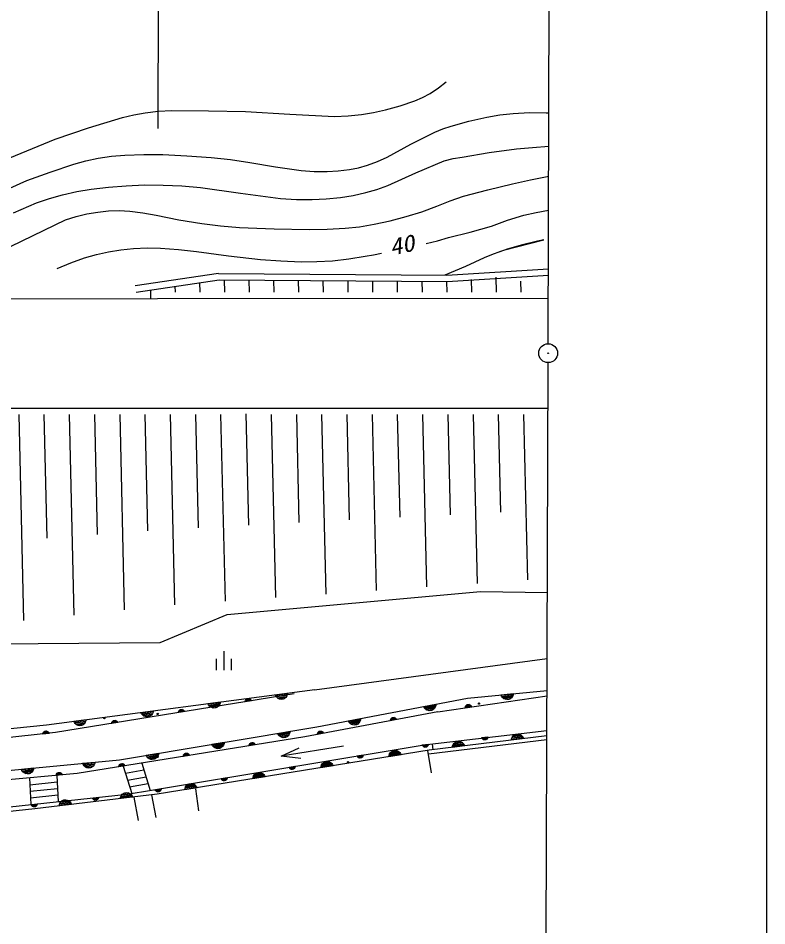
# Model space of a CAD drawing. Units: millimetres, scale not verified. Extents: x 40000 to 680000, y 20000 to 380000.
# Drawn here: x 519695 to 579000, y 243925 to 315830 of the extents above; entities that cross this region are included whole.
import ezdxf
from ezdxf.enums import TextEntityAlignment as Align

# ---------------------------------------------------------------- set-up
doc = ezdxf.new("R2010")
doc.units = ezdxf.units.MM
doc.header["$LTSCALE"] = 1000
doc.layers.add('M-BGD', color=7, linetype='Continuous', lineweight=25)
doc.layers.add('M-TTL-BAND', color=7, linetype='Continuous', lineweight=25)
doc.styles.add('ＭＳ ゴシック', font='')
doc.styles.get('ＭＳ ゴシック').set_extended_font_data('MS Gothic')

# ---------------------------------------------------------------- blocks, each defined once
blk = doc.blocks.new('BUHIN1')
at = {"color": 7, "linetype": 'Continuous', "lineweight": 25}
for radius in [746, 22.5]:
    blk.add_circle((0, 0), radius, dxfattribs=at)
blk = doc.blocks.new('BUHIN44')
at = {"color": 7, "linetype": 'Continuous', "lineweight": 25}
for p, q in [((467, 407), (-275, 917)), ((618, -425), (-618, 425)), ((-213, -581), (-955, -71))]:
    blk.add_line(p, q, dxfattribs=at)
blk = doc.blocks.new('BUHIN95')
at = {"color": 7, "linetype": 'Continuous', "lineweight": 25}
for p, q in [((-420, -113), (-127, 416)), ((-239, 343), (-419, 18)), ((-42, 440), (-394, -196)), ((-364, -270), (34, 450)), ((109, 454), (-327, -333)), ((-285, -385), (175, 446))]:
    blk.add_line(p, q, dxfattribs=at)
blk.add_lwpolyline([(-242, -437), (-323, -347), (-381, -249), (-430, -111), (-429, 15), (-405, 136), (-330, 271), (-240, 356), (-135, 423), (9, 455), (123, 460), (242, 437)], close=True, dxfattribs=at)
blk = doc.blocks.new('BUHIN96')
at = {"color": 7, "linetype": 'Continuous', "lineweight": 25}
for p, q in [((-261, 326), (-419, -11)), ((-411, -142), (-155, 406)), ((-72, 436), (-380, -223)), ((-344, -294), (4, 451)), ((77, 461), (-304, -355)), ((-258, -404), (144, 457))]:
    blk.add_line(p, q, dxfattribs=at)
blk.add_lwpolyline([(-212, -453), (-299, -368), (-363, -275), (-421, -140), (-429, -15), (-413, 107), (-348, 248), (-264, 339), (-163, 413), (-22, 455), (92, 468), (212, 453)], close=True, dxfattribs=at)
blk = doc.blocks.new('BUHIN97')
at = {"color": 7, "linetype": 'Continuous', "lineweight": 25}
for p, q in [((-269, 320), (-419, -21)), ((-408, -151), (-164, 403)), ((-82, 435), (-375, -231)), ((-338, -302), (-7, 451)), ((67, 462), (-295, -362)), ((-248, -410), (134, 460))]:
    blk.add_line(p, q, dxfattribs=at)
blk.add_lwpolyline([(-201, -458), (-290, -375), (-356, -283), (-418, -150), (-429, -25), (-416, 98), (-353, 240), (-272, 332), (-173, 409), (-33, 454), (81, 470), (201, 458)], close=True, dxfattribs=at)
blk = doc.blocks.new('BUHIN105')
at = {"color": 7, "linetype": 'Continuous', "lineweight": 25}
for p, q in [((143, 192), (-89, -223)), ((-55, -227), (164, 166)), ((182, 134), (-18, -225)), ((20, -220), (198, 97)), ((210, 56), (63, -208)), ((119, -172), (209, -10))]:
    blk.add_line(p, q, dxfattribs=at)
blk.add_lwpolyline([(122, 218), (162, 173), (191, 124), (215, 54), (215, -8), (202, -69), (164, -136), (119, -178), (66, -212), (-5, -228), (-63, -230), (-122, -218)], close=True, dxfattribs=at)
blk = doc.blocks.new('BUHIN106')
at = {"color": 7, "linetype": 'Continuous', "lineweight": 25}
for p, q in [((130, 201), (-73, -228)), ((-40, -230), (153, 177)), ((173, 146), (-3, -225)), ((35, -218), (190, 110)), ((206, 70), (77, -204)), ((130, -164), (210, 5))]:
    blk.add_line(p, q, dxfattribs=at)
blk.add_lwpolyline([(107, 226), (150, 183), (182, 137), (211, 69), (215, 6), (206, -55), (173, -125), (131, -170), (81, -207), (10, -227), (-47, -234), (-107, -226)], close=True, dxfattribs=at)
blk = doc.blocks.new('BUHIN107')
at = {"color": 7, "linetype": 'Continuous', "lineweight": 25}
for p, q in [((125, 204), (-68, -230)), ((-34, -231), (148, 180)), ((169, 151), (3, -225)), ((40, -217), (188, 115)), ((204, 75), (82, -202)), ((134, -161), (209, 10))]:
    blk.add_line(p, q, dxfattribs=at)
blk.add_lwpolyline([(101, 229), (146, 187), (179, 141), (209, 74), (214, 12), (208, -50), (176, -120), (135, -167), (86, -205), (16, -227), (-41, -235), (-101, -229)], close=True, dxfattribs=at)
blk = doc.blocks.new('BUHIN114')
at = {"color": 7, "linetype": 'Continuous', "lineweight": 25}
for p, q in [((-250, 335), (-419, 3)), ((-416, -127), (-141, 411)), ((-57, 439), (-387, -209)), ((-354, -282), (19, 450)), ((93, 458), (-316, -344)), ((-272, -395), (160, 452))]:
    blk.add_line(p, q, dxfattribs=at)
blk.add_lwpolyline([(-227, -445), (-311, -358), (-372, -262), (-426, -125), (-429, 0), (-409, 122), (-339, 260), (-252, 348), (-149, 418), (-6, 455), (108, 464), (227, 445)], close=True, dxfattribs=at)
blk = doc.blocks.new('BUHIN117')
at = {"color": 7, "linetype": 'Continuous', "lineweight": 25}
for p, q in [((140, 194), (-85, -224)), ((-52, -228), (162, 169)), ((180, 137), (-15, -225)), ((24, -220), (196, 100)), ((209, 59), (66, -207)), ((121, -170), (210, -6))]:
    blk.add_line(p, q, dxfattribs=at)
blk.add_lwpolyline([(118, 220), (160, 175), (189, 127), (214, 58), (215, -5), (203, -65), (167, -134), (122, -176), (70, -211), (-2, -228), (-59, -231), (-118, -220)], close=True, dxfattribs=at)
blk = doc.blocks.new('BUHIN118')
at = {"color": 7, "linetype": 'Continuous', "lineweight": 25}
for p, q in [((130, 202), (-73, -228)), ((-39, -230), (152, 177)), ((173, 147), (-3, -225)), ((35, -218), (190, 111)), ((206, 70), (77, -203)), ((130, -164), (210, 5))]:
    blk.add_line(p, q, dxfattribs=at)
blk.add_lwpolyline([(107, 226), (150, 184), (182, 137), (211, 69), (215, 7), (206, -54), (173, -125), (131, -170), (81, -207), (10, -227), (-47, -234), (-107, -226)], close=True, dxfattribs=at)
blk = doc.blocks.new('BUHIN119')
at = {"color": 7, "linetype": 'Continuous', "lineweight": 25}
for p, q in [((274, 393), (-163, -450)), ((-96, -457), (318, 342)), ((357, 280), (-23, -450)), ((54, -439), (389, 206)), ((417, 124), (138, -412)), ((248, -337), (419, -6))]:
    blk.add_line(p, q, dxfattribs=at)
blk.add_lwpolyline([(230, 444), (314, 355), (374, 259), (427, 122), (429, -3), (408, -125), (337, -262), (250, -349), (146, -419), (3, -455), (-111, -463), (-230, -444)], close=True, dxfattribs=at)
blk = doc.blocks.new('BUHIN120')
at = {"color": 7, "linetype": 'Continuous', "lineweight": 25}
for p, q in [((259, 403), (-146, -456)), ((-79, -460), (305, 353)), ((346, 293), (-6, -451)), ((70, -437), (381, 221)), ((412, 140), (153, -407)), ((260, -327), (419, 9))]:
    blk.add_line(p, q, dxfattribs=at)
blk.add_lwpolyline([(214, 452), (301, 367), (364, 273), (422, 138), (429, 13), (413, -109), (347, -250), (263, -340), (161, -414), (20, -455), (-94, -467), (-214, -452)], close=True, dxfattribs=at)
blk = doc.blocks.new('BUHIN121')
at = {"color": 7, "linetype": 'Continuous', "lineweight": 25}
for p, q in [((277, 391), (-166, -449)), ((-99, -456), (320, 340)), ((358, 278), (-25, -450)), ((51, -439), (390, 204)), ((417, 122), (135, -413)), ((246, -338), (419, -9))]:
    blk.add_line(p, q, dxfattribs=at)
blk.add_lwpolyline([(233, 442), (316, 353), (376, 257), (427, 120), (429, -6), (408, -127), (335, -264), (248, -351), (143, -420), (0, -455), (-114, -463), (-233, -442)], close=True, dxfattribs=at)
blk = doc.blocks.new('BUHIN126')
at = {"color": 7, "linetype": 'Continuous', "lineweight": 25}
for p, q in [((-124, 169), (-210, 3)), ((-208, -62), (-69, 206)), ((-27, 220), (-195, -103)), ((-178, -140), (12, 225)), ((48, 228), (-159, -171)), ((-137, -196), (82, 225))]:
    blk.add_line(p, q, dxfattribs=at)
blk.add_lwpolyline([(-115, -222), (-157, -177), (-187, -129), (-213, -61), (-215, 2), (-204, 63), (-168, 131), (-125, 175), (-73, 210), (-1, 228), (56, 232), (115, 222)], close=True, dxfattribs=at)
blk = doc.blocks.new('BUHIN127')
at = {"color": 7, "linetype": 'Continuous', "lineweight": 25}
for p, q in [((-131, 163), (-210, -6)), ((-206, -71), (-78, 203)), ((-36, 218), (-190, -111)), ((-172, -147), (2, 225)), ((38, 230), (-152, -178)), ((-129, -202), (72, 228))]:
    blk.add_line(p, q, dxfattribs=at)
blk.add_lwpolyline([(-106, -227), (-149, -184), (-181, -138), (-211, -70), (-215, -8), (-207, 54), (-174, 124), (-132, 169), (-82, 206), (-11, 227), (46, 234), (106, 227)], close=True, dxfattribs=at)
blk = doc.blocks.new('BUHIN128')
at = {"color": 7, "linetype": 'Continuous', "lineweight": 25}
for p, q in [((-121, 171), (-210, 7)), ((-209, -59), (-65, 207)), ((-23, 220), (-196, -100)), ((-181, -137), (15, 225)), ((52, 228), (-162, -168)), ((-141, -194), (86, 224))]:
    blk.add_line(p, q, dxfattribs=at)
blk.add_lwpolyline([(-119, -220), (-160, -175), (-189, -126), (-214, -57), (-215, 5), (-203, 66), (-166, 134), (-122, 177), (-69, 211), (2, 228), (60, 231), (119, 220)], close=True, dxfattribs=at)

msp = doc.modelspace()

# ---------------------------------------------------------------- linework, layer by layer
at = {"layer": 'M-BGD'}
for p, q in [((561679, 290038), (561792, 324515)), ((530787, 307084), (530830, 320072)), ((535576, 295605), (528963, 294617)), ((535576, 295605), (553664, 295470)), ((553664, 295470), (561698, 295982)), ((529037, 294122), (535611, 295105)), ((534109, 294124), (534092, 294878)), ((535611, 295105), (553684, 294970)), ((536065, 294125), (536043, 295101)), ((538021, 294126), (537999, 295087)), ((539977, 294127), (539956, 295072)), ((541933, 294128), (541912, 295058)), ((543889, 294129), (543868, 295043)), ((545845, 294130), (545824, 295028)), ((547801, 294131), (547780, 295014)), ((549756, 294132), (549737, 294999)), ((551712, 294132), (551693, 294985)), ((553668, 294133), (553649, 294967)), ((553684, 294970), (561697, 295479)), ((555624, 294134), (555601, 295135)), ((557580, 294135), (557553, 295304)), ((559536, 294136), (559516, 295003)), ((530210, 293588), (530194, 294295)), ((532153, 294123), (532143, 294586)), ((511080, 293565), (530742, 293623)), ((530742, 293623), (561690, 293637)), ((530742, 293623), (561690, 293637)), ((561523, 242970), (561674, 288538)), ((517010, 284932), (561662, 284929)), ((519739, 284432), (520124, 268117)), ((521738, 284431), (521970, 274640)), ((523737, 284431), (524113, 268537)), ((525737, 284431), (525961, 274931)), ((527736, 284431), (528102, 268958)), ((529736, 284431), (529953, 275221)), ((531735, 284431), (532091, 269362)), ((533734, 284431), (533946, 275459)), ((535734, 284431), (536083, 269644)), ((537732, 284489), (537940, 275666)), ((539733, 284430), (540075, 269926)), ((541732, 284430), (541934, 275873)), ((543731, 284430), (544068, 270207)), ((545731, 284430), (545928, 276080)), ((547730, 284430), (548060, 270489)), ((549729, 284430), (549922, 276287)), ((551729, 284430), (552052, 270771)), ((553728, 284430), (553916, 276494)), ((555728, 284430), (556044, 271053)), ((557727, 284429), (557910, 276701)), ((559726, 284429), (560036, 271335)), ((536241, 268602), (556313, 270410)), ((556313, 270410), (561614, 270337)), ((530934, 266366), (536241, 268602)), ((514922, 266248), (530934, 266366)), ((543170, 262630), (561596, 265114)), ((521929, 259859), (543206, 262643)), ((555288, 261958), (561588, 262580)), ((541562, 262306), (522660, 259230)), ((543341, 259687), (555288, 261958)), ((552929, 260876), (561586, 262145)), ((558917, 262253), (557971, 262160)), ((558002, 262100), (558898, 262188)), ((558867, 262122), (558048, 262042)), ((558099, 261984), (558823, 262055)), ((558770, 261987), (558168, 261928)), ((558291, 261877), (558661, 261914)), ((555118, 261245), (555588, 261317)), ((555570, 261346), (555126, 261278)), ((555139, 261312), (555546, 261374)), ((555519, 261402), (555159, 261346)), ((555184, 261382), (555483, 261428)), ((555420, 261450), (555236, 261421)), ((552929, 260876), (542411, 258910)), ((504622, 258037), (521929, 259859)), ((527723, 257088), (543341, 259687)), ((522660, 259230), (503710, 257168)), ((542411, 258910), (524371, 255994)), ((551865, 258277), (561577, 259398)), ((561576, 258982), (552247, 257830)), ((530255, 254663), (551865, 258277)), ((545479, 258153), (540541, 257365)), ((561575, 258671), (552200, 257521)), ((552486, 258353), (552554, 257874)), ((552247, 257830), (530699, 254344)), ((552438, 256049), (552153, 257815)), ((493768, 253804), (527723, 257088)), ((529487, 256821), (530164, 254648)), ((524371, 255994), (504600, 254163)), ((528009, 256582), (528687, 254403)), ((528187, 256008), (529656, 256279)), ((520587, 255644), (520696, 253536)), ((520615, 255106), (522781, 255326)), ((522754, 255844), (522862, 253766)), ((528355, 255469), (529824, 255739)), ((520641, 254589), (522808, 254810)), ((528343, 254346), (530255, 254663)), ((528524, 254929), (529992, 255199)), ((533754, 254788), (533985, 253042)), ((495522, 250870), (528343, 254346)), ((520668, 254073), (522835, 254293)), ((530699, 254344), (521010, 253206)), ((528851, 254127), (529205, 252269)), ((530246, 254291), (530613, 252497)), ((521010, 253206), (492022, 250108))]:
    msp.add_line(p, q, dxfattribs=at)
for points in [[(519033, 304771), (522635, 306246), (525280, 307129), (527956, 307959), (528845, 308178), (529747, 308339), (530798, 308450), (531859, 308502), (534781, 308497), (537699, 308431), (541218, 308211), (544752, 308050), (545829, 308090), (546902, 308191), (547846, 308343), (548789, 308556), (549955, 308883), (551116, 309272), (551732, 309533), (552328, 309850), (552983, 310299), (553611, 310792)], [(518188, 302003), (520383, 302962), (522223, 303638), (524095, 304261), (525057, 304530), (526042, 304742), (527081, 304887), (528138, 304973), (529649, 305024), (531159, 305016), (533066, 304933), (534980, 304790), (536509, 304628), (538041, 304405), (540067, 304058), (542116, 303769), (543132, 303695), (544161, 303681), (545052, 303724), (545940, 303828), (546667, 303971), (547376, 304172), (548158, 304469), (548918, 304823), (550806, 305845), (552713, 306808), (553342, 307071), (553997, 307278), (555400, 307660), (556826, 307986), (557860, 308165), (558901, 308284), (560197, 308343), (561509, 308341), (561619, 308339), (561739, 308338)], [(519336, 300418), (521156, 301191), (522172, 301543), (523217, 301840), (524338, 302090), (525482, 302283), (526852, 302449), (528240, 302556), (529709, 302613), (531189, 302609), (532666, 302546), (534137, 302423), (537297, 301954), (540477, 301544), (541735, 301475), (542995, 301467), (544104, 301518), (545219, 301630), (546227, 301790), (547235, 302010), (548110, 302259), (548975, 302568), (551199, 303576), (553438, 304525), (554141, 304699), (554869, 304817), (557017, 305182), (559170, 305488), (560443, 305595), (561730, 305678)], [(519134, 297775), (523454, 299847), (524281, 300111), (525135, 300321), (525994, 300468), (526861, 300556), (527693, 300582), (528531, 300546), (529583, 300418), (530626, 300230), (532432, 299865), (534245, 299559), (535731, 299373), (537221, 299247), (539977, 299144), (542740, 299100), (544160, 299113), (545587, 299186), (546738, 299312), (547892, 299500), (549173, 299775), (550439, 300109), (551659, 300490), (552860, 300928), (553903, 301352), (554965, 301718), (556902, 302243), (558856, 302711), (560288, 303025), (561722, 303325)], [(552016, 297980), (552899, 298182), (553775, 298444), (555493, 298869), (557193, 299352), (558462, 299815), (559747, 300219), (560720, 300441), (561714, 300629)], [(553527, 295489), (555147, 296178), (556637, 296876), (557337, 297166), (558242, 297466), (561339, 298280), (560826, 298172), (559531, 297851), (558435, 297522), (558138, 297425), (557835, 297325)], [(522798, 295987), (523864, 296444), (524960, 296847), (525891, 297117), (526838, 297329), (527835, 297489), (528842, 297589), (529902, 297633), (530962, 297616), (532396, 297512), (533825, 297348), (536351, 297001), (538895, 296713), (540499, 296594), (542109, 296535), (543349, 296543), (544596, 296611), (545895, 296758), (547187, 296964), (547836, 297081), (548485, 297202)], [(542091, 257176), (540541, 257365), (541955, 258024)]]:
    msp.add_lwpolyline(points, dxfattribs=at)
for points in [[(558935, 262318), (558907, 262199), (558859, 262097), (558773, 261978), (558670, 261907), (558556, 261858), (558402, 261843), (558281, 261869), (558166, 261918), (558058, 262018), (557989, 262109), (557940, 262219)], [(555110, 261212), (555121, 261272), (555142, 261325), (555182, 261387), (555232, 261425), (555287, 261452), (555364, 261464), (555425, 261454), (555484, 261433), (555540, 261386), (555577, 261342), (555605, 261289)]]:
    msp.add_lwpolyline(points, close=True, dxfattribs=at)
for centre in [(556202, 261534), (526523, 260382), (530752, 260715), (530742, 257314), (545830, 256885)]:
    msp.add_circle(centre, 49.8, dxfattribs=at)
msp.add_arc((541597, 256599), 49.8, 240.93378, 318.05268, dxfattribs=at)
at = {"layer": 'M-TTL-BAND'}
msp.add_line((579000, 20000), (579000, 370000), dxfattribs=at)

# ---------------------------------------------------------------- block references
at = {"layer": 'M-BGD', "rotation": 124.48167}
for name, p in [('BUHIN1', (561676, 289288)), ('BUHIN44', (535981, 264927)), ('BUHIN114', (540546, 262295)), ('BUHIN114', (535227, 261599)), ('BUHIN118', (537925, 261714)), ('BUHIN97', (552301, 261390)), ('BUHIN114', (529908, 260903)), ('BUHIN118', (532632, 260853)), ('BUHIN114', (524589, 260207)), ('BUHIN118', (527340, 259991)), ('BUHIN97', (546328, 260254)), ('BUHIN107', (549427, 260221)), ('BUHIN96', (540738, 259254)), ('BUHIN117', (521896, 259147)), ('BUHIN107', (543647, 259141)), ('BUHIN126', (556660, 258864)), ('BUHIN119', (559244, 258694)), ('BUHIN96', (535532, 258387)), ('BUHIN106', (538230, 258234)), ('BUHIN126', (551952, 258288)), ('BUHIN119', (554579, 258118)), ('BUHIN96', (530326, 257521)), ('BUHIN106', (533020, 257392)), ('BUHIN127', (546782, 257427)), ('BUHIN120', (549553, 257395)), ('BUHIN95', (520447, 256384)), ('BUHIN95', (525298, 256853)), ('BUHIN106', (527912, 256566)), ('BUHIN127', (541399, 256527)), ('BUHIN120', (544166, 256523)), ('BUHIN105', (522943, 255862)), ('BUHIN120', (538779, 255652)), ('BUHIN120', (533392, 254780)), ('BUHIN127', (536017, 255627)), ('BUHIN121', (528276, 254060)), ('BUHIN127', (530779, 254751)), ('BUHIN121', (523432, 253490)), ('BUHIN128', (525822, 254079)), ('BUHIN128', (520976, 253566))]:
    msp.add_blockref(name, p, dxfattribs=at)

# ---------------------------------------------------------------- texts
at = {"layer": 'M-BGD', "style": 'ＭＳ ゴシック', "oblique": 15, "width": 1.1}
msp.add_text('40', height=1320, rotation=12.6, dxfattribs=at).set_placement((549336, 296611), align=Align.BOTTOM_LEFT)

doc.saveas('drawing.dxf')
